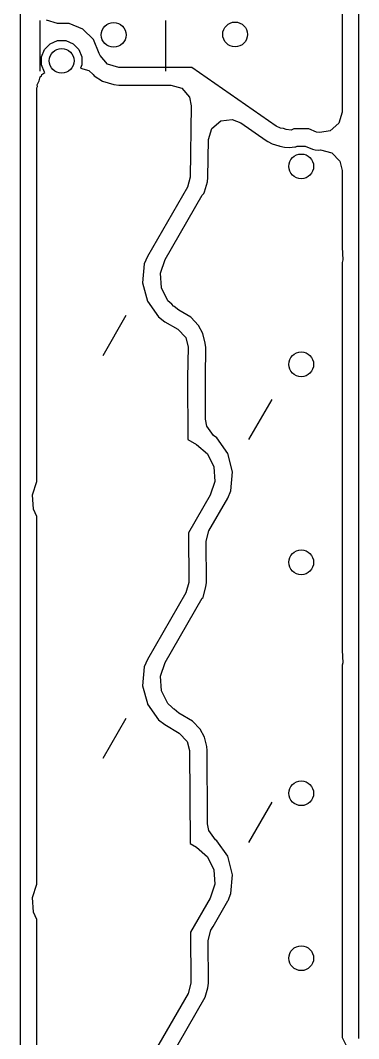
# Model space of a CAD drawing. Extents: x -28 to 25.3, y -6.8 to 48.4.
# Drawn here: x 19.48 to 21.53, y 29.55 to 35.73 of the extents above; entities that cross this region are included whole.
import ezdxf

# ---------------------------------------------------------------- set-up
doc = ezdxf.new("R2010")
doc.units = 0
doc.layers.add('BLACK', color=7, linetype='CONTINUOUS')

msp = doc.modelspace()

# ---------------------------------------------------------------- linework, layer by layer
at = {"layer": 'BLACK', "linetype": 'CONTINUOUS'}
for p, q in [((19.484332, 19.043125), (19.484332, 48.291502)), ((21.53183, 43.782088), (21.53183, 29.554077)), ((21.43133, 43.738309), (21.43133, 35.170583)), ((19.604332, 35.417861), (19.604332, 35.725143)), ((19.708832, 35.708602), (19.641793, 35.728287)), ((19.779505, 35.708602), (19.708832, 35.708602)), ((19.779506, 35.708602), (19.779505, 35.708602)), ((19.862974, 35.674028), (19.779506, 35.708602)), ((20.364332, 35.417861), (20.364332, 35.725143)), ((19.926858, 35.610144), (19.862974, 35.674028)), ((19.630398, 35.550948), (19.664886, 35.585436)), ((19.664886, 35.585436), (19.709946, 35.6041)), ((19.709946, 35.6041), (19.758718, 35.6041)), ((19.758718, 35.6041), (19.803778, 35.585436)), ((19.803778, 35.585436), (19.838266, 35.550948)), ((19.961432, 35.526675), (19.926858, 35.610144)), ((19.611734, 35.505888), (19.630398, 35.550948)), ((19.611734, 35.457116), (19.611734, 35.505888)), ((19.838266, 35.550948), (19.85693, 35.505888)), ((19.85693, 35.505888), (19.85693, 35.457116)), ((19.965005, 35.518049), (19.961432, 35.526675)), ((19.966772, 35.513991), (19.965005, 35.518049)), ((20.012527, 35.461187), (19.966772, 35.513991)), ((19.630398, 35.412056), (19.611734, 35.457116)), ((19.85693, 35.457116), (19.848378, 35.43647)), ((19.848378, 35.43647), (19.89828, 35.421817)), ((20.079566, 35.441502), (20.012527, 35.461187)), ((20.521832, 35.441502), (20.079566, 35.441502)), ((20.521833, 35.441502), (20.521832, 35.441502)), ((21.032943, 35.086171), (20.521833, 35.441502)), ((19.597072, 35.35919), (19.604517, 35.384541)), ((19.604517, 35.384541), (19.611357, 35.390469)), ((19.611357, 35.390469), (19.615119, 35.398705)), ((19.615119, 35.398705), (19.632547, 35.409907)), ((19.632547, 35.409907), (19.630398, 35.412056)), ((19.89828, 35.421817), (19.924955, 35.398703)), ((19.924955, 35.398703), (19.931582, 35.391055)), ((19.931582, 35.391055), (19.931583, 35.391054)), ((19.931583, 35.391054), (19.931586, 35.391051)), ((19.931586, 35.391051), (19.982353, 35.358426)), ((19.584832, 35.317502), (19.587382, 35.326188)), ((19.584832, 32.932267), (19.584832, 35.317502)), ((19.586094, 35.335149), (19.597072, 35.35919)), ((19.587382, 35.326188), (19.586094, 35.335149)), ((19.982353, 35.358426), (20.049392, 35.338741)), ((20.049392, 35.338741), (20.079566, 35.334402)), ((20.079566, 35.334402), (20.394746, 35.334402)), ((20.394746, 35.334402), (20.461785, 35.314717)), ((20.461785, 35.314717), (20.50754, 35.261913)), ((20.50754, 35.261913), (20.518735, 35.208752)), ((20.518735, 35.208752), (20.512982, 34.776441)), ((20.697117, 35.116886), (20.766402, 35.125908)), ((20.766402, 35.125908), (20.817906, 35.105229)), ((21.43133, 35.170583), (21.411645, 35.103544)), ((20.623134, 35.005068), (20.643709, 35.071838)), ((20.643709, 35.071838), (20.697117, 35.116886)), ((20.817906, 35.105229), (20.971808, 34.998234)), ((21.05832, 35.072596), (21.032943, 35.086171)), ((21.07632, 35.070985), (21.05832, 35.072596)), ((21.093166, 35.064434), (21.07632, 35.070985)), ((21.122951, 35.061889), (21.093166, 35.064434)), ((21.139159, 35.068602), (21.122951, 35.061889)), ((21.229505, 35.068602), (21.139159, 35.068602)), ((21.277627, 35.04867), (21.229505, 35.068602)), ((21.411645, 35.103544), (21.358841, 35.057789)), ((20.620073, 34.775016), (20.623134, 35.005068)), ((21.296771, 35.047033), (21.277627, 35.04867)), ((21.358841, 35.057789), (21.296771, 35.047033)), ((20.971808, 34.998234), (20.982425, 34.991734)), ((20.982425, 34.991734), (21.007802, 34.978159)), ((21.007802, 34.978159), (21.048773, 34.965922)), ((21.048773, 34.965922), (21.051653, 34.965665)), ((21.051653, 34.965665), (21.054349, 34.964616)), ((21.054349, 34.964616), (21.084048, 34.957723)), ((21.084048, 34.957723), (21.113833, 34.955178)), ((21.113833, 34.955178), (21.145215, 34.96004)), ((21.145215, 34.96004), (21.151269, 34.960507)), ((21.151269, 34.960507), (21.159946, 34.9641)), ((21.159946, 34.9641), (21.208718, 34.9641)), ((21.208718, 34.9641), (21.253128, 34.945706)), ((21.253128, 34.945706), (21.268502, 34.941959)), ((21.268502, 34.941959), (21.287646, 34.940322)), ((21.287646, 34.940322), (21.300688, 34.940886)), ((21.300688, 34.940886), (21.301979, 34.940941)), ((21.301979, 34.940941), (21.369805, 34.924168)), ((21.369805, 34.924168), (21.417796, 34.873388)), ((21.417796, 34.873388), (21.43133, 34.817057)), ((21.43133, 34.817057), (21.43133, 34.351894)), ((20.512982, 34.776441), (20.49638, 34.716092)), ((20.616246, 34.748033), (20.620073, 34.775016)), ((20.49638, 34.716092), (20.252891, 34.294352)), ((20.599644, 34.687684), (20.616246, 34.748033)), ((20.36047, 34.276486), (20.58547, 34.666198)), ((20.58547, 34.666198), (20.59539, 34.67751)), ((20.59539, 34.67751), (20.599644, 34.687684)), ((21.43133, 34.351894), (21.436414, 34.274329)), ((20.252881, 34.294333), (20.234498, 34.249957)), ((20.252891, 34.294352), (20.252881, 34.294333)), ((20.33225, 34.193355), (20.36047, 34.276486)), ((21.436414, 34.274329), (21.43133, 34.259353)), ((21.43133, 34.259353), (21.43133, 31.909554)), ((20.234496, 34.249949), (20.224443, 34.135039)), ((20.234498, 34.249957), (20.234496, 34.249949)), ((20.224443, 34.135039), (20.254298, 34.023617)), ((20.337992, 34.105752), (20.33225, 34.193355)), ((20.376821, 34.027015), (20.337992, 34.105752)), ((20.254298, 34.023617), (20.320463, 33.929124)), ((20.400884, 34.005913), (20.376821, 34.027015)), ((20.411475, 33.994628), (20.400884, 34.005913)), ((20.415746, 33.992879), (20.411475, 33.994628)), ((20.442826, 33.969131), (20.415746, 33.992879)), ((20.516405, 33.92665), (20.442826, 33.969131)), ((19.984869, 33.695926), (20.125449, 33.939418)), ((20.320463, 33.929124), (20.358579, 33.899875)), ((20.358579, 33.899875), (20.437274, 33.854441)), ((20.562999, 33.877783), (20.516405, 33.92665)), ((20.437274, 33.854441), (20.485489, 33.803874)), ((20.563004, 33.877777), (20.562999, 33.877783)), ((20.589735, 33.828433), (20.563004, 33.877777)), ((20.589735, 33.828432), (20.589735, 33.828433)), ((20.603509, 33.769963), (20.589735, 33.828432)), ((20.485489, 33.803874), (20.499263, 33.745405)), ((20.606354, 33.74398), (20.603509, 33.769963)), ((20.499263, 33.745405), (20.496831, 33.562655)), ((20.603948, 33.563237), (20.606354, 33.74398)), ((20.496831, 33.562655), (20.498771, 33.186274)), ((20.60394, 33.561163), (20.603948, 33.563237)), ((20.60524, 33.308877), (20.60394, 33.561163)), ((20.868215, 33.185926), (21.008795, 33.429418)), ((20.612548, 33.267574), (20.60524, 33.308877)), ((20.653749, 33.211147), (20.612548, 33.267574)), ((20.673201, 33.19622), (20.653749, 33.211147)), ((20.498771, 33.186274), (20.550838, 33.156213)), ((20.550838, 33.156213), (20.616843, 33.098329)), ((20.739365, 33.101729), (20.673201, 33.19622)), ((20.616843, 33.098329), (20.655672, 33.019592)), ((20.76922, 32.990306), (20.739365, 33.101729)), ((20.655672, 33.019592), (20.661414, 32.931989)), ((20.759167, 32.875392), (20.76922, 32.990306)), ((19.55725, 32.851015), (19.584832, 32.932267)), ((20.661414, 32.931989), (20.633194, 32.848858)), ((19.562992, 32.763412), (19.55725, 32.851015)), ((20.633194, 32.848858), (20.501684, 32.621077)), ((20.740777, 32.831), (20.759167, 32.875392)), ((20.625665, 32.63162), (20.740774, 32.830995)), ((20.740774, 32.830995), (20.740777, 32.831)), ((19.584832, 32.719126), (19.562992, 32.763412)), ((19.584832, 30.489927), (19.584832, 32.719126)), ((20.501684, 32.621077), (20.503239, 32.3195)), ((20.609054, 32.568981), (20.625665, 32.63162)), ((20.610338, 32.320052), (20.609054, 32.568981)), ((20.503239, 32.3195), (20.486629, 32.256862)), ((20.590151, 32.229411), (20.606761, 32.292049)), ((20.606761, 32.292049), (20.610338, 32.320052)), ((20.486629, 32.256862), (20.252885, 31.852)), ((20.36047, 31.834146), (20.58547, 32.223858)), ((20.58547, 32.223858), (20.589983, 32.229005)), ((20.589983, 32.229005), (20.590151, 32.229411)), ((20.252881, 31.851993), (20.234498, 31.807617)), ((20.252885, 31.852), (20.252881, 31.851993)), ((21.43133, 31.909554), (21.436414, 31.831989)), ((20.234496, 31.807609), (20.224443, 31.692699)), ((20.234498, 31.807617), (20.234496, 31.807609)), ((20.33225, 31.751015), (20.36047, 31.834146)), ((21.436414, 31.831989), (21.43133, 31.817013)), ((21.43133, 31.817013), (21.43133, 29.561293)), ((20.337992, 31.663412), (20.33225, 31.751015)), ((20.224443, 31.692699), (20.253372, 31.584733)), ((20.376821, 31.584675), (20.337992, 31.663412)), ((20.253372, 31.584733), (20.254299, 31.581275)), ((20.254299, 31.581275), (20.320463, 31.486784)), ((20.400878, 31.563578), (20.376821, 31.584675)), ((20.411471, 31.552291), (20.400878, 31.563578)), ((20.415744, 31.550541), (20.411471, 31.552291)), ((20.442826, 31.526791), (20.415744, 31.550541)), ((19.984869, 31.253586), (20.125449, 31.497078)), ((20.320463, 31.486784), (20.358583, 31.457533)), ((20.525629, 31.478985), (20.442826, 31.526791)), ((20.358583, 31.457533), (20.446496, 31.406777)), ((20.572223, 31.430119), (20.525629, 31.478985)), ((20.598727, 31.381729), (20.572223, 31.430119)), ((20.446496, 31.406777), (20.494711, 31.356211)), ((20.61251, 31.325547), (20.598727, 31.381729)), ((20.494711, 31.356211), (20.508494, 31.300029)), ((20.508494, 31.300029), (20.511398, 30.736644)), ((20.615593, 31.300581), (20.61251, 31.325547)), ((20.617777, 30.876773), (20.615593, 31.300581)), ((20.868215, 30.743586), (21.008795, 30.987078)), ((20.61788, 30.856842), (20.617777, 30.876773)), ((20.625188, 30.815536), (20.61788, 30.856842)), ((20.666388, 30.759108), (20.625188, 30.815536)), ((20.673201, 30.75388), (20.666388, 30.759108)), ((20.739365, 30.659389), (20.673201, 30.75388)), ((20.511398, 30.736644), (20.550838, 30.713873)), ((20.550838, 30.713873), (20.616843, 30.655989)), ((20.616843, 30.655989), (20.655672, 30.577252)), ((20.76922, 30.547966), (20.739365, 30.659389)), ((20.655672, 30.577252), (20.661414, 30.489649)), ((20.759167, 30.433052), (20.76922, 30.547966)), ((19.55725, 30.408675), (19.584832, 30.489927)), ((20.661414, 30.489649), (20.633194, 30.406518)), ((20.742008, 30.39163), (20.759165, 30.433048)), ((20.759165, 30.433048), (20.759167, 30.433052)), ((19.562992, 30.321072), (19.55725, 30.408675)), ((20.633194, 30.406518), (20.514162, 30.200349)), ((20.651013, 30.233184), (20.740777, 30.38866)), ((20.740777, 30.38866), (20.742008, 30.39163)), ((19.584832, 30.276786), (19.562992, 30.321072)), ((19.584832, 28.008622), (19.584832, 30.276786)), ((20.514162, 30.200349), (20.515761, 29.890227)), ((20.621532, 30.148255), (20.638143, 30.210893)), ((20.638143, 30.210893), (20.651013, 30.233184)), ((20.62286, 29.890779), (20.621532, 30.148255)), ((20.515761, 29.890227), (20.499151, 29.827589)), ((20.619283, 29.862776), (20.62286, 29.890779)), ((20.499151, 29.827589), (20.277885, 29.44434)), ((20.603926, 29.804864), (20.619283, 29.862776)), ((20.38547, 29.426486), (20.603926, 29.804864)), ((21.43133, 29.561293), (21.455672, 29.511932))]:
    msp.add_line(p, q, dxfattribs=at)
at = {"layer": 'BLACK'}
for centre in [(20.048814, 35.638744), (20.784332, 35.641502), (20.784332, 35.641502), (19.734332, 35.481502), (21.184332, 34.841502), (21.184332, 33.641502), (21.184332, 32.441502), (21.184332, 31.041502), (21.184332, 30.041502)]:
    msp.add_circle(centre, 0.075, dxfattribs=at)

doc.saveas('drawing.dxf')
